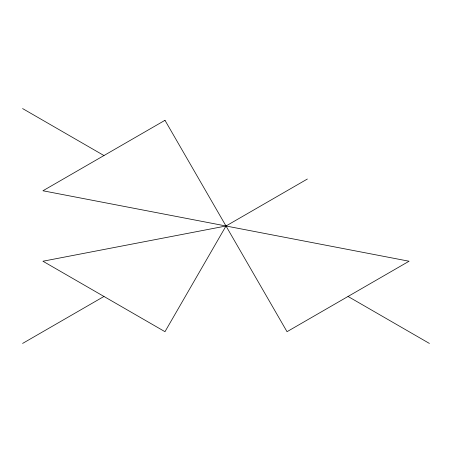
<?xml version="1.0" encoding="UTF-8"?>
<svg xmlns="http://www.w3.org/2000/svg" width="452" height="452" viewBox="0 0 452 452"><rect width="100%" height="100%" fill="white"/><g stroke="black" fill="none" stroke-linecap="round" stroke-linejoin="round"><path stroke-width="0.68" d="M226 226L164.98 331.689L42.94 261.228L226 226L307.36 179.026M22.6 343.43L103.96 296.461M22.6 108.57L103.96 155.539M348.04 296.461L429.4 343.43M164.98 120.311L42.94 190.772L409.06 261.228L287.02 331.689L164.98 120.311"/></g></svg>
